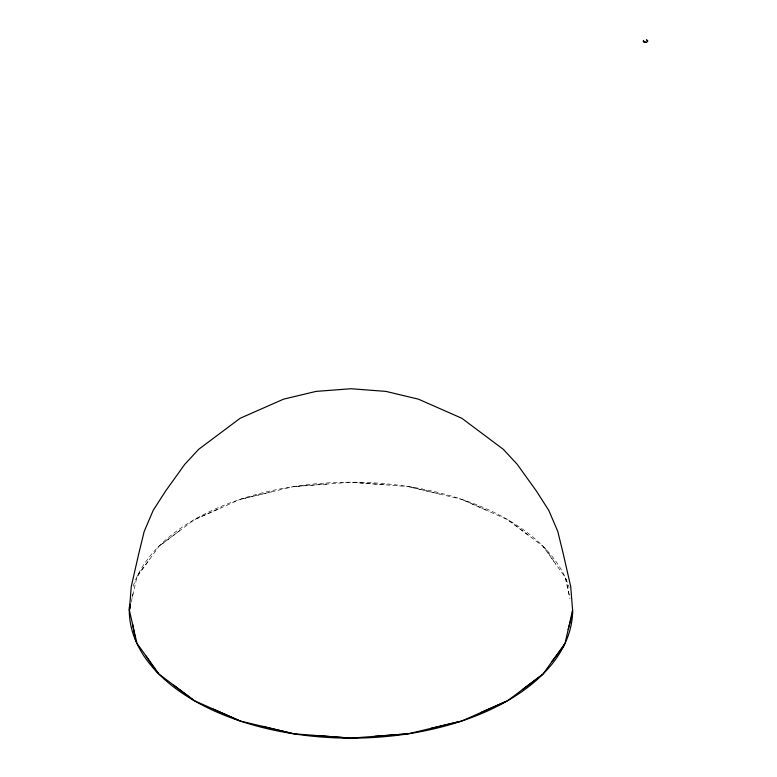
<?xml version="1.0" encoding="UTF-8"?>
<svg xmlns="http://www.w3.org/2000/svg" width="777" height="777" viewBox="0 0 777 777"><rect width="100%" height="100%" fill="white"/><g stroke="black" fill="none" stroke-linecap="round" stroke-linejoin="round"><path stroke-width="0.58" stroke-dasharray="3.88 2.91" d="M131.206 602.136L136.927 577.068L159.062 546.212L194.279 519.716L240.18 499.378L293.628 486.596L350.99 482.235L408.352 486.596L461.8 499.378L507.702 519.716L542.919 546.212L565.064 577.068L569.997 598.708M132.012 597.455L133.78 590.85M137.782 575.874L138.189 574.339L149.854 559.052M160.421 545.192L179.633 530.74M196.057 518.929L221.086 507.837M242.249 498.883L271.396 491.919M295.852 486.431L327.127 484.052M353.214 482.41L384.489 484.78M410.421 487.092L439.559 494.065M463.578 500.165L488.607 511.256M509.061 520.736L528.263 535.188M543.783 547.406L545.367 548.659L555.846 564.228M565.355 578.35L566.326 579.807L569.473 596.406M133.158 586.344A221.678 127.982 0 0 1 351.991 482.187A221.678 127.982 0 0 1 569.133 587.519"/><path stroke-width="1.17" d="M129.37 610.188L131.264 586.567L138.753 553.739L144.221 531.371L153.215 510.343L165.598 491.035L184.78 464.306L198.727 449.281L240.18 418.259L283.537 399.174L316.074 391.394L350.99 388.733L385.907 391.394L418.453 399.174L461.8 418.259L503.263 449.281L517.21 464.306L536.383 491.035L548.766 510.343L557.769 531.371L563.228 553.739L570.716 586.567L572.61 610.188L565.064 643.307L542.919 674.164L507.702 700.669L461.8 720.998L408.352 733.779L350.99 738.14L293.628 733.779L240.18 720.998L194.279 700.669L159.062 674.164L136.927 643.307L129.37 610.188L130.177 606.652M643.453 41.521L643.609 40.404M645.172 42.317C646.551 42.784 648.902 41.006 646.882 40.074M647.649 41.395L647.445 40.453M130.254 604.059L129.662 608.906M564.209 644.502L563.791 646.037L552.136 661.324M568.201 629.525L572.61 613.014L572.319 611.47M541.559 675.194L522.358 689.636M505.924 701.456L480.905 712.538M459.731 721.493L430.594 728.467M406.128 733.954L374.854 736.324M348.776 737.975L317.502 735.596M643.366 40.734A2.214 1.282 0 0 0 643.589 41.705L645.502 42.346M291.56 733.284L262.422 726.32M646.629 39.967L646.386 39.899M238.403 720.211L213.384 709.129M192.919 699.64L173.718 685.188M643.589 41.705L644.395 42.172A2.214 1.282 0 0 0 646.076 42.298M158.207 672.969L156.614 671.716L146.134 656.147M136.626 642.025L135.654 640.578L132.517 623.97M572.63 610.168A221.678 127.982 0 0 1 347.873 738.14A221.678 127.982 0 0 1 129.361 606.604"/></g></svg>
